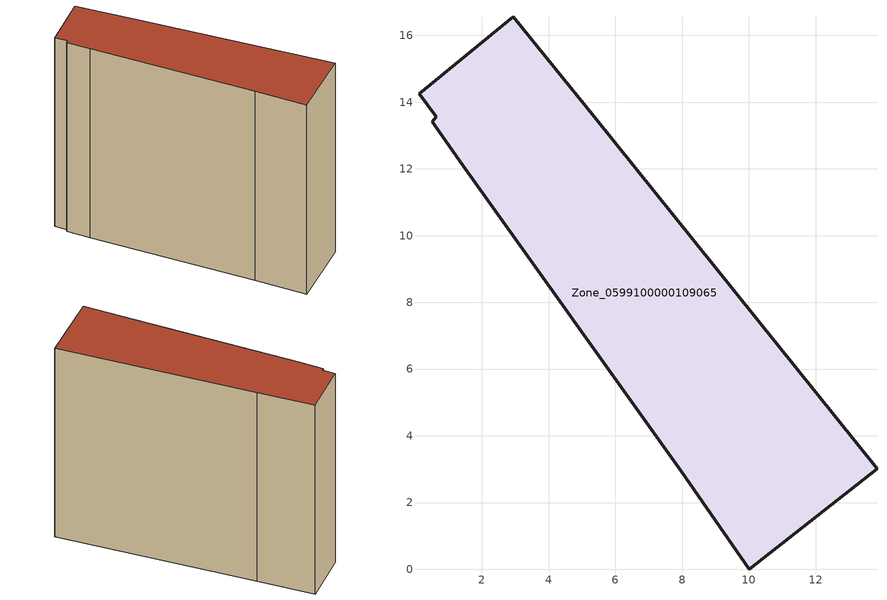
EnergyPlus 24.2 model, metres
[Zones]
Zone_0599100000109065
 floor ground (C_G): 1.42,12.11 0.51,13.41 0.63,13.56 0.13,14.25 2.93,16.56 5.37,13.56 13.84,3.01 10.01,0 7.97,2.94 z0
 wall outside (C_F): 10.01,0 13.84,3.01 5.37,13.56 2.93,16.56 0.13,14.25 0.63,13.56 0.51,13.41 1.42,12.11 7.97,2.94 10.01,0 z0:14.5
 roof outside (C_R): 0.51,13.41 1.42,12.11 7.97,2.94 10.01,0 13.84,3.01 5.37,13.56 2.93,16.56 0.13,14.25 0.63,13.56 z14.5
[BUILDING]
Pand.0599100000109065: North Axis=0; Terrain=City; Loads Convergence Tolerance Value=0.04; Temperature Convergence Tolerance Value=0.4; Solar Distribution=FullExterior; Maximum Number of Warmup Days=25; Minimum Number of Warmup Days=1
[Site:Location]
Rotterdam.The.Hague.AP_ZH_NLD Design_Conditions: Latitude=51.96; Longitude=4.45; Time Zone=1; Elevation=-4.5
[SITE:GROUNDTEMPERATURE:BUILDINGSURFACE]
18, 18, 18, 18, 18, 18, 18, 18, 18, 18, 18, 18
[MATERIAL] Thermal Absorptance=0.9; Solar Absorptance=0.7; Visible Absorptance=0.7
Name | Roughness | Thickness | Conductivity | Density | Specific Heat
G.TI.1946 | MediumSmooth | 0.15 | 1 | 540 | 1210
F.TI.1946 | Rough | 0.3 | 0.857143 | 1920 | 840
R.TI.1946 | MediumRough | 0.2 | 0.1 | 1500 | 1000
[CONSTRUCTION]
C_G: G.TI.1946
C_F: F.TI.1946
C_R: R.TI.1946
[ZONE]
Zone_0599100000109065: Type=1; Multiplier=1; Ceiling Height=Autocalculate; Volume=Autocalculate; Floor Area=autocalculate; Part of Total Floor Area=Yes
[ZONEINFILTRATION:DESIGNFLOWRATE]
Infil_Zone_0599100000109065: Zone or ZoneList or Space or SpaceList=Zone_0599100000109065; Schedule=AlwaysOn; Design Flow Rate Calculation Method=Flow/Area; Flow Rate per Floor Area=0.003; Constant Term Coefficient=1; Temperature Term Coefficient=0; Velocity Term Coefficient=0; Velocity Squared Term Coefficient=0
[HVACTEMPLATE:ZONE:IDEALLOADSAIRSYSTEM]
Zone_0599100000109065: Maximum Heating Supply Air Temperature=50; Minimum Cooling Supply Air Temperature=13; Maximum Heating Supply Air Humidity Ratio=0.0156; Minimum Cooling Supply Air Humidity Ratio=0.0077; Heating Limit=NoLimit; Cooling Limit=NoLimit; Dehumidification Control Type=ConstantSensibleHeatRatio; Cooling Sensible Heat Ratio=0.7; Dehumidification Setpoint=60; Humidification Control Type=None; Humidification Setpoint=30; Outdoor Air Method=None; Outdoor Air Flow Rate per Person=0.00944; Outdoor Air Flow Rate per Zone Floor Area=0; Outdoor Air Flow Rate per Zone=0; Demand Controlled Ventilation Type=None; Outdoor Air Economizer Type=NoEconomizer; Heat Recovery Type=None; Sensible Heat Recovery Effectiveness=0.7; Latent Heat Recovery Effectiveness=0.65
[ZONECONTROL:THERMOSTAT]
ThermostatControl_Zone_0599100000109065: Zone or ZoneList=Zone_0599100000109065; Control Type Schedule=DualSetpointControlType; Control 1=Thermostat_Zone_0599100000109065; Temperature Difference Between Cutout And Setpoint=0
[THERMOSTATSETPOINT:DUALSETPOINT]
Thermostat_Zone_0599100000109065: Heating Setpoint Temperature Schedule=HeatingSetpoint_Zone_0599100000109065; Cooling Setpoint Temperature Schedule=CoolingSetpoint_Zone_0599100000109065
[SCHEDULE:COMPACT]
HeatingSetpoint_Zone_0599100000109065: Through: 12/31, For: AllDays, Until: 24:00, 21
CoolingSetpoint_Zone_0599100000109065: Through: 12/31, For: AllDays, Until: 24:00, 24
DualSetpointControlType: Through: 12/31, For: AllDays, Until: 24:00, 4
AlwaysOn: Through: 12/31, For: AllDays, Until: 24:00, 1
